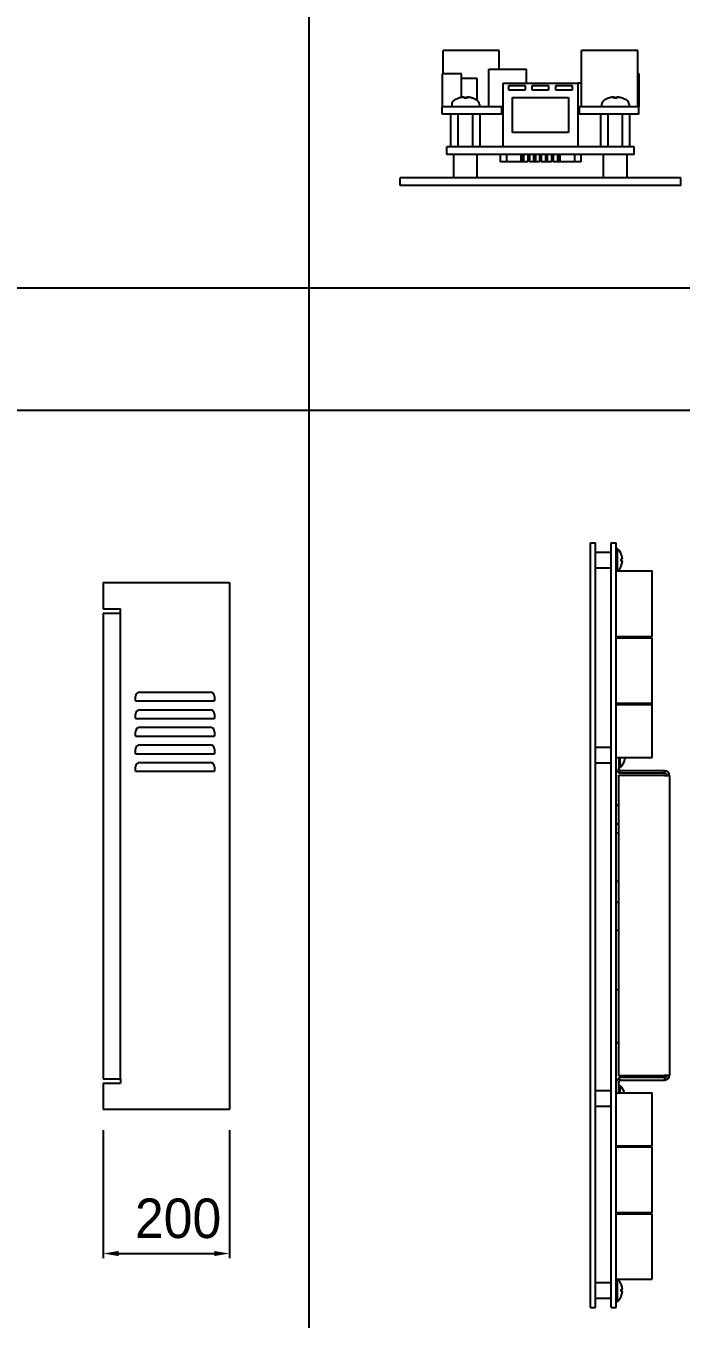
# Model space of a CAD drawing. Header units: millimetres. Extents: x 75184266 to 76346726, y -35850126 to -33679385.
# Drawn here: x 75430758 to 75475545, y -35662461 to -35574068 of the extents above; entities that cross this region are included whole.
import ezdxf

# ---------------------------------------------------------------- set-up
doc = ezdxf.new("R2010")
doc.units = ezdxf.units.MM
doc.header["$LTSCALE"] = 50
doc.header["$MEASUREMENT"] = 0
doc.layers.get('0').update_dxf_attribs({"linetype": 'CONTINUOUS'})
doc.layers.add('PARKING', color=7, linetype='CONTINUOUS')
doc.layers.add('가시적인 것(ISO)', color=7, linetype='CONTINUOUS', lineweight=25)
doc.styles.add('GHS', font='')
doc.styles.get('GHS').set_extended_font_data('Dotum')

msp = doc.modelspace()

# ---------------------------------------------------------------- linework, layer by layer
at = {"color": 1}
for p, q in [((75436036.5, -35649554.2), (75436036.5, -35658292.1)), ((75444682.1, -35649554.2), (75444682.1, -35658292.1)), ((75437089.2, -35657976.3), (75443629.3, -35657976.3))]:
    msp.add_line(p, q, dxfattribs=at)
for points in [[(75437089.2, -35657800.9), (75437089.2, -35658151.8), (75436036.5, -35657976.3)], [(75443629.3, -35657800.9), (75443629.3, -35658151.8), (75444682.1, -35657976.3)]]:
    msp.add_solid(points, dxfattribs=at)
at = {"layer": 'PARKING', "color": 3}
for p, q in [((75450107.3, -35522254.9), (75450107.3, -35756542.3)), ((75293915.7, -35591983.3), (75528203.1, -35591983.3)), ((75528203.1, -35600350.7), (75293915.7, -35600350.7))]:
    msp.add_line(p, q, dxfattribs=at)
at = {"layer": 'PARKING', "linetype": 'Continuous'}
for p, q in [((75436036.5, -35612105.1), (75444682.1, -35612105.1)), ((75436036.5, -35612105.1), (75436036.5, -35613906.2)), ((75444682.1, -35612105.1), (75444682.1, -35648128.4)), ((75436036.5, -35613906.2), (75437237.2, -35613906.2)), ((75436036.5, -35614206.4), (75436036.5, -35646027.1)), ((75436036.5, -35614206.4), (75437237.2, -35614206.4)), ((75437237.2, -35614206.4), (75437237.2, -35613906.2)), ((75437237.2, -35646027.1), (75437237.2, -35614206.4)), ((75438558.1, -35619609.9), (75443361.2, -35619609.9)), ((75438257.9, -35620210.3), (75438257.9, -35619910.1)), ((75438257.9, -35620210.3), (75443661.4, -35620210.3)), ((75443661.4, -35619910.1), (75443661.4, -35620210.3)), ((75438257.9, -35621411.1), (75438257.9, -35621110.9)), ((75438558.1, -35620810.7), (75443361.2, -35620810.7)), ((75443661.4, -35621110.9), (75443661.4, -35621411.1)), ((75438257.9, -35621411.1), (75443661.4, -35621411.1)), ((75438558.1, -35622011.5), (75443361.2, -35622011.5)), ((75438257.9, -35622611.9), (75438257.9, -35622311.7)), ((75438257.9, -35622611.9), (75443661.4, -35622611.9)), ((75443661.4, -35622311.7), (75443661.4, -35622611.9)), ((75438257.9, -35623812.7), (75438257.9, -35623512.5)), ((75438257.9, -35623812.7), (75443661.4, -35623812.7)), ((75438558.1, -35623212.3), (75443361.2, -35623212.3)), ((75443661.4, -35623512.5), (75443661.4, -35623812.7)), ((75438257.9, -35625013.4), (75438257.9, -35624713.2)), ((75438558.1, -35624413), (75443361.2, -35624413)), ((75443661.4, -35624713.2), (75443661.4, -35625013.4)), ((75438257.9, -35625013.4), (75443661.4, -35625013.4)), ((75436036.5, -35646027.1), (75437237.2, -35646027.1)), ((75437237.2, -35646027.1), (75437237.2, -35646327.3)), ((75436036.5, -35646327.3), (75437237.2, -35646327.3)), ((75436036.5, -35646327.3), (75436036.5, -35648128.4)), ((75444682.1, -35648128.4), (75436036.5, -35648128.4))]:
    msp.add_line(p, q, dxfattribs=at)
for centre, start, end in [((75438558.1, -35619910.1), 90, 180), ((75443361.2, -35619910.1), 0, 90), ((75438558.1, -35621110.9), 90, 180), ((75443361.2, -35621110.9), 0, 90), ((75438558.1, -35622311.7), 90, 180), ((75443361.2, -35622311.7), 0, 90), ((75438558.1, -35623512.5), 90, 180), ((75443361.2, -35623512.5), 0, 90), ((75438558.1, -35624713.2), 90, 180), ((75443361.2, -35624713.2), 0, 90)]:
    msp.add_arc(centre, 300.2, start, end, dxfattribs=at)
at = {"layer": '가시적인 것(ISO)'}
for p, q in [((75459274.9, -35577355.1), (75459274.9, -35575755.4)), ((75463114.3, -35575755.4), (75459274.9, -35575755.4)), ((75463114.3, -35577035.2), (75463114.3, -35575755.4)), ((75468745.4, -35579594.7), (75468745.4, -35575755.4)), ((75472584.7, -35575755.4), (75468745.4, -35575755.4)), ((75472584.7, -35579594.7), (75472584.7, -35575755.4)), ((75462410.4, -35577035.2), (75464970, -35577035.2)), ((75462410.4, -35579594.7), (75462410.4, -35577035.2)), ((75464970, -35577985.4), (75464970, -35577035.2)), ((75459242.9, -35579594.7), (75459242.9, -35577355.1)), ((75460522.7, -35577355.1), (75459242.9, -35577355.1)), ((75460522.7, -35578954.8), (75460522.7, -35577355.1)), ((75461610.5, -35577675.1), (75460522.7, -35577675.1)), ((75461610.5, -35579173.2), (75461610.5, -35577675.1)), ((75463386.2, -35582346.3), (75463386.2, -35577985.4)), ((75463386.2, -35577985.4), (75468473.4, -35577985.4)), ((75468473.4, -35577985.4), (75468473.4, -35582346.3)), ((75468745.4, -35577995), (75468473.4, -35577995)), ((75472680.7, -35577355.1), (75472584.7, -35577355.1)), ((75472680.7, -35579594.7), (75472680.7, -35577355.1)), ((75460746.1, -35578940.1), (75460751.3, -35578999.9)), ((75460875.2, -35578940.1), (75460870, -35578999.9)), ((75463770.2, -35578465.3), (75463770.2, -35578145.4)), ((75463770.2, -35578145.4), (75464890, -35578145.4)), ((75464890, -35578465.3), (75463770.2, -35578465.3)), ((75464010.1, -35581365.7), (75464010.1, -35578966)), ((75464010.1, -35578966), (75467849.5, -35578966)), ((75464890, -35578145.4), (75464890, -35578465.3)), ((75465369.9, -35578465.3), (75465369.9, -35578145.4)), ((75465369.9, -35578145.4), (75466489.7, -35578145.4)), ((75466489.7, -35578465.3), (75465369.9, -35578465.3)), ((75466489.7, -35578145.4), (75466489.7, -35578465.3)), ((75466969.6, -35578465.3), (75466969.6, -35578145.4)), ((75466969.6, -35578145.4), (75468089.5, -35578145.4)), ((75468089.5, -35578465.3), (75466969.6, -35578465.3)), ((75467849.5, -35578966), (75467849.5, -35581365.7)), ((75468089.5, -35578145.4), (75468089.5, -35578465.3)), ((75470984.4, -35578940.1), (75470989.6, -35578999.9)), ((75471113.6, -35578940.1), (75471108.3, -35578999.9)), ((75463290.2, -35579594.7), (75459210.9, -35579594.7)), ((75459210.9, -35580106.7), (75459210.9, -35579594.7)), ((75459864.1, -35579442.7), (75459850.8, -35579594.7)), ((75460363.6, -35578999.9), (75460359, -35578999.9)), ((75460914, -35578999.9), (75460707.3, -35578999.9)), ((75461262.3, -35578999.9), (75461257.8, -35578999.9)), ((75461757.2, -35579442.7), (75461770.5, -35579594.7)), ((75463290.2, -35579594.7), (75463386.2, -35579594.7)), ((75463290.2, -35580106.7), (75463290.2, -35579594.7)), ((75468473.4, -35579594.7), (75468569.4, -35579594.7)), ((75468569.4, -35579594.7), (75468569.4, -35580106.7)), ((75472648.7, -35579594.7), (75468569.4, -35579594.7)), ((75470102.4, -35579442.7), (75470089.1, -35579594.7)), ((75470601.9, -35578999.9), (75470597.3, -35578999.9)), ((75471152.3, -35578999.9), (75470945.6, -35578999.9)), ((75471500.6, -35578999.9), (75471496.1, -35578999.9)), ((75471995.5, -35579442.7), (75472008.8, -35579594.7)), ((75472680.7, -35579594.7), (75472648.7, -35579594.7)), ((75472648.7, -35580106.7), (75472648.7, -35579594.7)), ((75463290.2, -35580106.7), (75459210.9, -35580106.7)), ((75459813.2, -35582346.3), (75459813.2, -35580106.7)), ((75460311.9, -35582346.3), (75460311.9, -35580106.7)), ((75461309.4, -35582346.3), (75461309.4, -35580106.7)), ((75461808.2, -35582346.3), (75461808.2, -35580106.7)), ((75463386.2, -35580106.7), (75463290.2, -35580106.7)), ((75468569.4, -35580106.7), (75468473.4, -35580106.7)), ((75472648.7, -35580106.7), (75468569.4, -35580106.7)), ((75470051.5, -35582346.3), (75470051.5, -35580106.7)), ((75470550.2, -35582346.3), (75470550.2, -35580106.7)), ((75471547.7, -35582346.3), (75471547.7, -35580106.7)), ((75472046.5, -35582346.3), (75472046.5, -35580106.7)), ((75467849.5, -35581365.7), (75464010.1, -35581365.7)), ((75463386.2, -35582346.3), (75459530.9, -35582346.3)), ((75459530.9, -35582858.2), (75459530.9, -35582346.3)), ((75468473.4, -35582346.3), (75463386.2, -35582346.3)), ((75472328.8, -35582346.3), (75468473.4, -35582346.3)), ((75472328.8, -35582858.2), (75472328.8, -35582346.3)), ((75472328.8, -35582858.2), (75459530.9, -35582858.2)), ((75460010.8, -35584457.9), (75460010.8, -35582858.2)), ((75461610.5, -35584457.9), (75461610.5, -35582858.2)), ((75463173.5, -35582858.2), (75463173.5, -35583370.1)), ((75463605.4, -35583370.1), (75463173.5, -35583370.1)), ((75463605.4, -35582858.2), (75463605.4, -35583370.1)), ((75464597.2, -35583370.1), (75463605.4, -35583370.1)), ((75464597.2, -35582858.2), (75464597.2, -35583370.1)), ((75464651.6, -35583370.1), (75464597.2, -35583370.1)), ((75464651.6, -35582858.2), (75464651.6, -35583370.1)), ((75464770, -35583370.1), (75464651.6, -35583370.1)), ((75464770, -35582858.2), (75464770, -35583370.1)), ((75465058, -35583370.1), (75464770, -35583370.1)), ((75465058, -35582858.2), (75465058, -35583370.1)), ((75465176.3, -35582858.2), (75465176.3, -35583370.1)), ((75465464.3, -35583370.1), (75465176.3, -35583370.1)), ((75465464.3, -35582858.2), (75465464.3, -35583370.1)), ((75465582.7, -35583370.1), (75465464.3, -35583370.1)), ((75465582.7, -35582858.2), (75465582.7, -35583370.1)), ((75465870.6, -35583370.1), (75465582.7, -35583370.1)), ((75465870.6, -35582858.2), (75465870.6, -35583370.1)), ((75465989, -35582858.2), (75465989, -35583370.1)), ((75466277, -35583370.1), (75465989, -35583370.1)), ((75466277, -35582858.2), (75466277, -35583370.1)), ((75466395.3, -35583370.1), (75466277, -35583370.1)), ((75466395.3, -35582858.2), (75466395.3, -35583370.1)), ((75466683.3, -35583370.1), (75466395.3, -35583370.1)), ((75466683.3, -35582858.2), (75466683.3, -35583370.1)), ((75466801.7, -35582858.2), (75466801.7, -35583370.1)), ((75467089.6, -35583370.1), (75466801.7, -35583370.1)), ((75467089.6, -35582858.2), (75467089.6, -35583370.1)), ((75467208, -35583370.1), (75467089.6, -35583370.1)), ((75467208, -35582858.2), (75467208, -35583370.1)), ((75467262.4, -35583370.1), (75467208, -35583370.1)), ((75467262.4, -35582858.2), (75467262.4, -35583370.1)), ((75468254.2, -35583370.1), (75467262.4, -35583370.1)), ((75468254.2, -35582858.2), (75468254.2, -35583370.1)), ((75468686.2, -35583370.1), (75468254.2, -35583370.1)), ((75468686.2, -35582858.2), (75468686.2, -35583370.1)), ((75470249.1, -35584457.9), (75470249.1, -35582858.2)), ((75471848.8, -35584457.9), (75471848.8, -35582858.2)), ((75456331.4, -35584969.9), (75456331.4, -35584457.9)), ((75475528.2, -35584457.9), (75456331.4, -35584457.9)), ((75475528.2, -35584969.9), (75456331.4, -35584969.9)), ((75475528.2, -35584969.9), (75475528.2, -35584457.9)), ((75469360.2, -35609400), (75469701.5, -35609400)), ((75469360.2, -35661658.1), (75469360.2, -35609400)), ((75469701.5, -35661658.1), (75469701.5, -35609400)), ((75470768, -35609400), (75471109.3, -35609400)), ((75470768, -35661658.1), (75470768, -35609400)), ((75471109.3, -35661658.1), (75471109.3, -35609400)), ((75471173.8, -35609790.3), (75471109.3, -35609790.3)), ((75471173.8, -35609790.3), (75471173.8, -35611319.7)), ((75469701.5, -35610039.9), (75470768, -35610039.9)), ((75471446.2, -35610169), (75471446.2, -35610168.4)), ((75471446.2, -35610654.1), (75471446.2, -35610492.2)), ((75471521.5, -35610498.6), (75471446.2, -35610505.2)), ((75471521.5, -35610647.7), (75471446.2, -35610641.1)), ((75469701.5, -35611106.4), (75470768, -35611106.4)), ((75471109.3, -35611319.7), (75473562.2, -35611319.7)), ((75471446.2, -35610977.8), (75471446.2, -35610977.2)), ((75473562.2, -35615798.9), (75473562.2, -35611319.7)), ((75471109.3, -35615798.9), (75473562.2, -35615798.9)), ((75471109.3, -35615884.3), (75473562.2, -35615884.3)), ((75472389.1, -35615884.3), (75472389.1, -35615798.9)), ((75473562.2, -35620363.5), (75473562.2, -35615884.3)), ((75471109.3, -35620363.5), (75473562.2, -35620363.5)), ((75471109.3, -35620448.8), (75473562.2, -35620448.8)), ((75473562.2, -35620448.8), (75473562.2, -35620363.5)), ((75473562.2, -35624074.9), (75473562.2, -35620448.8)), ((75469701.5, -35623371), (75470768, -35623371)), ((75469701.5, -35624437.5), (75470768, -35624437.5)), ((75471109.3, -35624074.9), (75473562.2, -35624074.9)), ((75471279.9, -35624074.9), (75471279.9, -35624350.1)), ((75471279.9, -35624350.1), (75471279.9, -35624810.8)), ((75471344.8, -35624773.8), (75471279.9, -35624773.8)), ((75471344.8, -35624074.9), (75471344.8, -35624773.8)), ((75471650.2, -35624354.1), (75471650.2, -35624353.9)), ((75474415.4, -35624981.4), (75471279.9, -35624981.4)), ((75471279.9, -35625152.1), (75471279.9, -35624981.4)), ((75474415.4, -35625152.1), (75471279.9, -35625152.1)), ((75471279.9, -35625272.7), (75474415.4, -35625272.7)), ((75471279.9, -35645828), (75471279.9, -35625272.7)), ((75474415.4, -35625152.1), (75474415.4, -35624981.4)), ((75474415.4, -35625272.7), (75474415.4, -35625322.7)), ((75474756.7, -35625322.7), (75474415.4, -35625322.7)), ((75474756.7, -35625322.7), (75474756.7, -35645778)), ((75471109.3, -35627338.4), (75471279.9, -35627338.4)), ((75471109.3, -35628618.2), (75471279.9, -35628618.2)), ((75471109.3, -35629215.4), (75471279.9, -35629215.4)), ((75471109.3, -35632521.5), (75471279.9, -35632521.5)), ((75471109.3, -35633950.6), (75471279.9, -35633950.6)), ((75471109.3, -35635870.3), (75471279.9, -35635870.3)), ((75471109.3, -35639923), (75471279.9, -35639923)), ((75471109.3, -35643549), (75471279.9, -35643549)), ((75474415.4, -35645828), (75471279.9, -35645828)), ((75474415.4, -35645948.6), (75471279.9, -35645948.6)), ((75471279.9, -35645948.6), (75471279.9, -35646119.3)), ((75471279.9, -35646119.3), (75474415.4, -35646119.3)), ((75474415.4, -35645778), (75474756.7, -35645778)), ((75474415.4, -35645778), (75474415.4, -35645828)), ((75474415.4, -35645948.6), (75474415.4, -35646119.3)), ((75469701.5, -35646833.8), (75470768, -35646833.8)), ((75471109.3, -35646983.1), (75473562.2, -35646983.1)), ((75471279.9, -35646921.2), (75471279.9, -35646289.9)), ((75471344.8, -35646497.5), (75471279.9, -35646497.5)), ((75471279.9, -35646921.2), (75471279.9, -35646983.1)), ((75471344.8, -35646497.5), (75471344.8, -35646983.1)), ((75471650.2, -35646917.4), (75471650.2, -35646917.3)), ((75473562.2, -35650609.2), (75473562.2, -35646983.1)), ((75469701.5, -35647900.3), (75470768, -35647900.3)), ((75471109.3, -35650609.2), (75473562.2, -35650609.2)), ((75471109.3, -35650694.5), (75473562.2, -35650694.5)), ((75473562.2, -35655173.8), (75473562.2, -35650694.5)), ((75471109.3, -35655173.8), (75473562.2, -35655173.8)), ((75471109.3, -35655259.1), (75473562.2, -35655259.1)), ((75472389.1, -35655259.1), (75472389.1, -35655173.8)), ((75473562.2, -35659738.4), (75473562.2, -35655259.1)), ((75469701.5, -35659951.7), (75470768, -35659951.7)), ((75471109.3, -35659738.4), (75473562.2, -35659738.4)), ((75471173.8, -35659738.4), (75471173.8, -35661267.8)), ((75471446.2, -35660080.8), (75471446.2, -35660080.2)), ((75469701.5, -35661018.2), (75470768, -35661018.2)), ((75471446.2, -35660565.9), (75471446.2, -35660404)), ((75471521.5, -35660410.4), (75471446.2, -35660417)), ((75471521.5, -35660559.5), (75471446.2, -35660552.9)), ((75471446.2, -35660889.6), (75471446.2, -35660889)), ((75469360.2, -35661658.1), (75469701.5, -35661658.1)), ((75470768, -35661658.1), (75471109.3, -35661658.1)), ((75471173.8, -35661267.8), (75471109.3, -35661267.8))]:
    msp.add_line(p, q, dxfattribs=at)
for centre, radius, start, end in [((75460246.6, -35579476.2), 383.9, 123.431293, 175), ((75460810.7, -35580330.6), 1407.8, 109.35191, 123.431293), ((75460359, -35579044.7), 44.8, 90, 109.35191), ((75461262.3, -35579044.7), 44.8, 70.64809, 90), ((75460810.7, -35580330.6), 1407.8, 56.568707, 70.64809), ((75461374.7, -35579476.2), 383.9, 5, 56.568707), ((75470484.9, -35579476.2), 383.9, 123.431293, 175), ((75471049, -35580330.6), 1407.8, 109.35191, 123.431293), ((75470597.3, -35579044.7), 44.8, 90, 109.35191), ((75471500.6, -35579044.7), 44.8, 70.64809, 90), ((75471049, -35580330.6), 1407.8, 56.568707, 70.64809), ((75471613, -35579476.2), 383.9, 5, 56.568707), ((75470497.1, -35610573.1), 1034.8, 23.897978, 49.160509), ((75471410.4, -35610168.4), 35.8, 0, 23.897978), ((75470497.1, -35610573.1), 1034.8, 313.8264, 336.102022), ((75471410.4, -35610977.8), 35.8, 336.102022, 0), ((75471450.5, -35624810.8), 341.3, 180, 240), ((75471450.5, -35624810.8), 170.6, 180, 270), ((75470602.7, -35623904.3), 1143.2, 310.477274, 335.983871), ((75471612.2, -35624354.1), 37.9, 335.983871, 0), ((75474415.4, -35625322.7), 341.3, 0, 90), ((75474415.4, -35625322.7), 170.6, 0, 90), ((75471450.5, -35646289.9), 341.3, 120, 180), ((75471450.5, -35646289.9), 170.6, 90, 180), ((75474415.4, -35645778), 341.3, 270, 0), ((75474415.4, -35645778), 170.6, 270, 0), ((75470602.7, -35647367.1), 1143.2, 24.016129, 49.522726), ((75471612.2, -35646917.3), 37.9, 0, 24.016129), ((75470497.1, -35660484.9), 1034.8, 23.897978, 46.1736), ((75471410.4, -35660080.2), 35.8, 0, 23.897978), ((75470497.1, -35660484.9), 1034.8, 310.839491, 336.102022), ((75471410.4, -35660889.6), 35.8, 336.102022, 0)]:
    msp.add_arc(centre, radius, start, end, dxfattribs=at)
for centre, major_axis, ratio, start_param, end_param in [((75460791.5, -35580321.9), (579.3, 1279.2), 0.9774284, 0.5812502, 0.755147), ((75460683.7, -35580295.5), (371.1, 1342.9), 0.7582647, 0.3400043, 0.4735295), ((75460963.8, -35580295.5), (-311, 1358), 0.6283955, 6.2737163, 6.4072414), ((75460621.5, -35578857.4), (41.8, -304.8), 0.0959016, 1.2771324, 1.297781), ((75460908, -35580321.9), (-124.7, 1398.7), 0.1924513, 0.1473668, 0.3212636), ((75460713.3, -35580321.9), (124.7, 1398.7), 0.1924513, 5.9619217, 6.1358185), ((75460937.6, -35580295.5), (-371.1, 1342.9), 0.7582647, 5.8096558, 5.943181), ((75460999.8, -35578857.4), (41.8, 304.8), 0.0959016, 1.8438117, 1.8644603), ((75460657.5, -35580295.5), (311, 1358), 0.6283955, 6.1591292, 6.2926543), ((75460829.8, -35580321.9), (579.3, -1279.2), 0.9774284, 2.3864456, 2.5603424), ((75471029.8, -35580321.9), (579.3, 1279.2), 0.9774284, 0.5812502, 0.755147), ((75470922, -35580295.5), (371.1, 1342.9), 0.7582647, 0.3400043, 0.4735295), ((75471202.1, -35580295.5), (-311, 1358), 0.6283955, 6.2737163, 6.4072414), ((75470859.8, -35578857.4), (41.8, -304.8), 0.0959016, 1.2771324, 1.297781), ((75471146.3, -35580321.9), (-124.7, 1398.7), 0.1924513, 0.1473668, 0.3212636), ((75470951.7, -35580321.9), (124.7, 1398.7), 0.1924513, 5.9619217, 6.1358185), ((75471175.9, -35580295.5), (-371.1, 1342.9), 0.7582647, 5.8096558, 5.943181), ((75471238.1, -35578857.4), (41.8, 304.8), 0.0959016, 1.8438117, 1.8644603), ((75470895.8, -35580295.5), (311, 1358), 0.6283955, 6.1591292, 6.2926543), ((75471068.1, -35580321.9), (579.3, -1279.2), 0.9774284, 2.3864456, 2.5603424), ((75470498.9, -35610572.1), (499.2, -906.2), 0.9950371, 1.1928973, 1.4775934), ((75470498.9, -35610594.2), (1030.6, 90.3), 0.0480103, 0.1235014, 0.4081975), ((75470498.9, -35610552), (1030.6, -90.3), 0.0480103, 5.8749878, 6.1596839), ((75470498.9, -35610574.1), (-499.2, -906.2), 0.9950371, 1.6639992, 1.9486953), ((75470604.5, -35623905), (-418.6, -1063.5), 0.9956038, 1.5331579, 1.7950075), ((75470604.5, -35647366.4), (418.6, -1063.5), 0.9956038, 1.5393957, 1.6084348), ((75470498.9, -35660483.9), (499.2, -906.2), 0.9950371, 1.1928973, 1.4775934), ((75470498.9, -35660506), (1030.6, 90.3), 0.0480103, 0.1235014, 0.4081975), ((75470498.9, -35660463.8), (1030.6, -90.3), 0.0480103, 5.8749878, 6.1596839), ((75470498.9, -35660485.9), (-499.2, -906.2), 0.9950371, 1.6639992, 1.9486953)]:
    msp.add_ellipse(centre, major_axis=major_axis, ratio=ratio, start_param=start_param, end_param=end_param, dxfattribs=at)
for points, knots in [([(75460589.2, -35578941.9), (75460596.7, -35578940.7), (75460604.9, -35578939.4), (75460620.9, -35578937.3), (75460628.5, -35578936.5), (75460641.1, -35578935.3), (75460647, -35578935), (75460655.9, -35578934.9), (75460658.9, -35578935.1), (75460660.6, -35578935.6), (75460660.8, -35578935.6), (75460660.9, -35578935.7)], [0, 0, 0, 0, 0.007242332, 0.007242332, 0.014484664, 0.014484664, 0.021597217, 0.021597217, 0.028709769, 0.028709769, 0.029596618, 0.029596618, 0.029596618, 0.029596618]), ([(75460694, -35578935.7), (75460698.8, -35578935.4), (75460703.7, -35578935.1), (75460715.7, -35578934.8), (75460722.5, -35578934.9), (75460733.3, -35578935.5), (75460738, -35578936.1), (75460744.3, -35578937.8), (75460745.9, -35578938.9), (75460746.1, -35578940.6), (75460745.8, -35578941.3), (75460745.1, -35578941.9)], [0.017216702, 0.017216702, 0.017216702, 0.017216702, 0.021638488, 0.021638488, 0.028750534, 0.028750534, 0.035912303, 0.035912303, 0.043074073, 0.043074073, 0.046781042, 0.046781042, 0.046781042, 0.046781042]), ([(75460876.2, -35578941.9), (75460874.9, -35578940.7), (75460874.9, -35578939.4), (75460878.3, -35578937.3), (75460881.6, -35578936.5), (75460890.2, -35578935.3), (75460896, -35578935), (75460909.5, -35578934.9), (75460917.1, -35578935.1), (75460925.4, -35578935.6), (75460926.4, -35578935.6), (75460927.3, -35578935.7)], [0, 0, 0, 0, 0.007242332, 0.007242332, 0.014484664, 0.014484664, 0.021597217, 0.021597217, 0.028709769, 0.028709769, 0.029596618, 0.029596618, 0.029596618, 0.029596618]), ([(75460960.4, -35578935.7), (75460961.1, -35578935.4), (75460962.5, -35578935.1), (75460967.5, -35578934.8), (75460972.2, -35578934.9), (75460982.9, -35578935.5), (75460989.7, -35578936.2), (75461004.7, -35578937.8), (75461012.8, -35578938.9), (75461024.2, -35578940.6), (75461028.2, -35578941.3), (75461032.2, -35578941.9)], [0.017216702, 0.017216702, 0.017216702, 0.017216702, 0.021638488, 0.021638488, 0.028750534, 0.028750534, 0.035938666, 0.035938666, 0.043126799, 0.043126799, 0.046782973, 0.046782973, 0.046782973, 0.046782973]), ([(75470827.5, -35578941.9), (75470835, -35578940.7), (75470843.3, -35578939.4), (75470859.2, -35578937.3), (75470866.8, -35578936.5), (75470879.4, -35578935.3), (75470885.3, -35578935), (75470894.2, -35578934.9), (75470897.2, -35578935.1), (75470898.9, -35578935.6), (75470899.1, -35578935.6), (75470899.2, -35578935.7)], [0, 0, 0, 0, 0.007242332, 0.007242332, 0.014484664, 0.014484664, 0.021597217, 0.021597217, 0.028709769, 0.028709769, 0.029596618, 0.029596618, 0.029596618, 0.029596618]), ([(75470932.3, -35578935.7), (75470937.1, -35578935.4), (75470942, -35578935.1), (75470954.1, -35578934.8), (75470960.9, -35578934.9), (75470971.6, -35578935.5), (75470976.4, -35578936.1), (75470982.7, -35578937.8), (75470984.3, -35578938.9), (75470984.4, -35578940.6), (75470984.1, -35578941.3), (75470983.4, -35578941.9)], [0.017216702, 0.017216702, 0.017216702, 0.017216702, 0.021638488, 0.021638488, 0.028750534, 0.028750534, 0.035912303, 0.035912303, 0.043074073, 0.043074073, 0.046781042, 0.046781042, 0.046781042, 0.046781042]), ([(75471114.5, -35578941.9), (75471113.2, -35578940.7), (75471113.2, -35578939.4), (75471116.6, -35578937.3), (75471119.9, -35578936.5), (75471128.6, -35578935.3), (75471134.3, -35578935), (75471147.8, -35578934.9), (75471155.4, -35578935.1), (75471163.8, -35578935.6), (75471164.7, -35578935.6), (75471165.6, -35578935.7)], [0, 0, 0, 0, 0.007242332, 0.007242332, 0.014484664, 0.014484664, 0.021597217, 0.021597217, 0.028709769, 0.028709769, 0.029596618, 0.029596618, 0.029596618, 0.029596618]), ([(75471198.7, -35578935.7), (75471199.5, -35578935.4), (75471200.8, -35578935.1), (75471205.9, -35578934.8), (75471210.5, -35578934.9), (75471221.2, -35578935.5), (75471228.1, -35578936.2), (75471243, -35578937.8), (75471251.1, -35578938.9), (75471262.5, -35578940.6), (75471266.5, -35578941.3), (75471270.5, -35578941.9)], [0.017216702, 0.017216702, 0.017216702, 0.017216702, 0.021638488, 0.021638488, 0.028750534, 0.028750534, 0.035938666, 0.035938666, 0.043126799, 0.043126799, 0.046782973, 0.046782973, 0.046782973, 0.046782973]), ([(75471443.1, -35610491.7), (75471443.3, -35610491.7), (75471443.4, -35610491.7), (75471445.2, -35610491.8), (75471446.2, -35610491.9), (75471446.2, -35610492.2)], [0.018406939, 0.018406939, 0.018406939, 0.018406939, 0.0188077383, 0.0188077383, 0.0251069203, 0.0251069203, 0.0251069203, 0.0251069203]), ([(75471446.2, -35610654.1), (75471446.2, -35610654.3), (75471445.2, -35610654.5), (75471443.4, -35610654.5), (75471443.3, -35610654.5), (75471443.1, -35610654.5)], [0.0749265517, 0.0749265517, 0.0749265517, 0.0749265517, 0.0812257336, 0.0812257336, 0.081626533, 0.081626533, 0.081626533, 0.081626533]), ([(75471521.2, -35610444.8), (75471522, -35610451.2), (75471522.7, -35610458.1), (75471523.7, -35610470.9), (75471524, -35610476.8), (75471524.1, -35610486.4), (75471523.9, -35610490.6), (75471523.1, -35610496.5), (75471522.5, -35610498.1), (75471521.6, -35610498.6), (75471521.4, -35610498.6), (75471521.2, -35610498.5)], [0, 0, 0, 0, 0.009064486, 0.009064486, 0.018128973, 0.018128973, 0.027173959, 0.027173959, 0.036218944, 0.036218944, 0.038519937, 0.038519937, 0.038519937, 0.038519937]), ([(75471521.2, -35610647.7), (75471522, -35610647.5), (75471522.7, -35610648.5), (75471523.7, -35610653.2), (75471524, -35610656.8), (75471524.1, -35610665.5), (75471523.9, -35610671.1), (75471523.1, -35610683.4), (75471522.5, -35610690.1), (75471521.6, -35610698.1), (75471521.4, -35610699.8), (75471521.2, -35610701.4)], [0, 0, 0, 0, 0.009064486, 0.009064486, 0.018128973, 0.018128973, 0.027173959, 0.027173959, 0.036218944, 0.036218944, 0.038519937, 0.038519937, 0.038519937, 0.038519937]), ([(75471443.1, -35660403.5), (75471443.3, -35660403.5), (75471443.4, -35660403.5), (75471445.2, -35660403.6), (75471446.2, -35660403.8), (75471446.2, -35660404)], [0.018406939, 0.018406939, 0.018406939, 0.018406939, 0.0188077383, 0.0188077383, 0.0251069203, 0.0251069203, 0.0251069203, 0.0251069203]), ([(75471446.2, -35660565.9), (75471446.2, -35660566.1), (75471445.2, -35660566.3), (75471443.4, -35660566.3), (75471443.3, -35660566.3), (75471443.1, -35660566.3)], [0.0749265517, 0.0749265517, 0.0749265517, 0.0749265517, 0.0812257336, 0.0812257336, 0.081626533, 0.081626533, 0.081626533, 0.081626533]), ([(75471521.2, -35660356.6), (75471522, -35660363), (75471522.7, -35660369.9), (75471523.7, -35660382.7), (75471524, -35660388.7), (75471524.1, -35660398.2), (75471523.9, -35660402.4), (75471523.1, -35660408.3), (75471522.5, -35660409.9), (75471521.6, -35660410.4), (75471521.4, -35660410.4), (75471521.2, -35660410.3)], [0, 0, 0, 0, 0.009064486, 0.009064486, 0.018128973, 0.018128973, 0.027173959, 0.027173959, 0.036218944, 0.036218944, 0.038519937, 0.038519937, 0.038519937, 0.038519937]), ([(75471521.2, -35660559.5), (75471522, -35660559.3), (75471522.7, -35660560.3), (75471523.7, -35660565), (75471524, -35660568.6), (75471524.1, -35660577.3), (75471523.9, -35660582.9), (75471523.1, -35660595.2), (75471522.5, -35660601.9), (75471521.6, -35660609.9), (75471521.4, -35660611.6), (75471521.2, -35660613.2)], [0, 0, 0, 0, 0.009064486, 0.009064486, 0.018128973, 0.018128973, 0.027173959, 0.027173959, 0.036218944, 0.036218944, 0.038519937, 0.038519937, 0.038519937, 0.038519937])]:
    msp.add_open_spline(points, degree=3, knots=knots, dxfattribs=at)
for points in [[(75460704.6, -35579002.4), (75460705.4, -35579000.8), (75460706.4, -35578999.9), (75460707.3, -35578999.9)], [(75460914, -35578999.9), (75460914.9, -35578999.9), (75460915.9, -35579000.8), (75460916.7, -35579002.4)], [(75470943, -35579002.4), (75470943.7, -35579000.8), (75470944.7, -35578999.9), (75470945.6, -35578999.9)], [(75471152.3, -35578999.9), (75471153.3, -35578999.9), (75471154.2, -35579000.8), (75471155, -35579002.4)]]:
    msp.add_open_spline(points, degree=3, dxfattribs=at)

# ---------------------------------------------------------------- texts
at = {"layer": 'PARKING', "style": 'GHS'}
msp.add_text('200', height=2703.32, dxfattribs=at).set_placement((75438211.7, -35656920.8))

doc.saveas('drawing.dxf')
